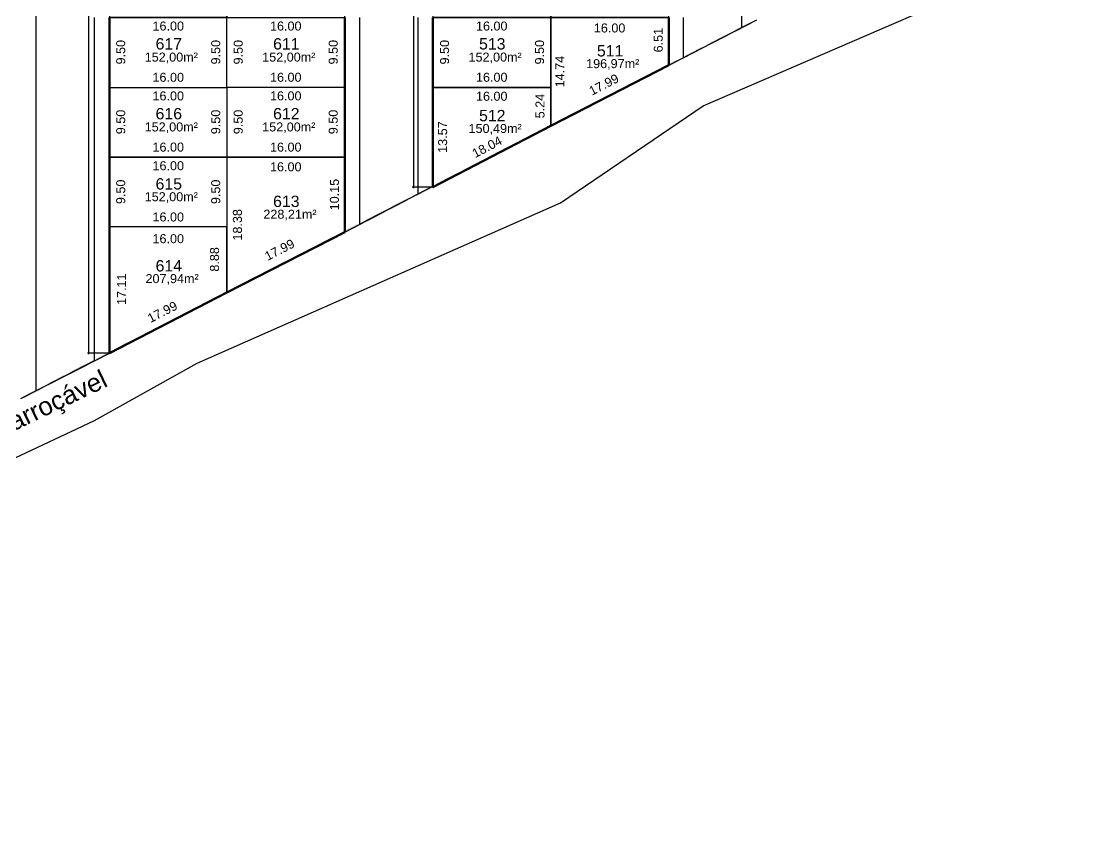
# Model space of a CAD drawing. Extents: x 246293 to 246943, y 9361385 to 9361710.
# Drawn here: x 246783 to 246926.9, y 9361442.3 to 9361551.8 of the extents above; entities that cross this region are included whole.
import ezdxf
from ezdxf.xclip import XClip

# ---------------------------------------------------------------- set-up
doc = ezdxf.new("R2010")
doc.units = 0
doc.header["$XCLIPFRAME"] = 0
doc.styles.add('style0', font='', dxfattribs={"height": 4.19039})
doc.styles.get('style0').set_extended_font_data('Arial')

# ---------------------------------------------------------------- blocks, each defined once
blk = doc.blocks.new('Viewport1')
at = {"linetype": 'Continuous', "lineweight": 0, "true_color": 0x93278f}
for points in [[(246882.3, 9361551.43), (246880.09, 9361550.27), (246879.93, 9361550.53), (246882.14, 9361551.69)], [(246878.98, 9361549.69), (246876.71, 9361548.58), (246876.61, 9361548.85), (246878.82, 9361549.95)], [(246875.61, 9361548), (246873.39, 9361546.84), (246873.29, 9361547.11), (246875.5, 9361548.27)], [(246872.29, 9361546.26), (246870.07, 9361545.16), (246869.92, 9361545.42), (246872.13, 9361546.53)], [(246868.97, 9361544.58), (246866.75, 9361543.42), (246866.59, 9361543.68), (246868.81, 9361544.84)], [(246865.65, 9361542.84), (246863.38, 9361541.73), (246863.27, 9361541.99), (246865.49, 9361543.1)], [(246862.27, 9361541.15), (246860.06, 9361539.99), (246859.9, 9361540.25), (246862.17, 9361541.41)], [(246858.95, 9361539.41), (246856.74, 9361538.25), (246856.58, 9361538.57), (246858.79, 9361539.67)], [(246855.63, 9361537.72), (246853.42, 9361536.56), (246853.26, 9361536.83), (246855.47, 9361537.99)], [(246852.26, 9361535.98), (246850.04, 9361534.82), (246849.94, 9361535.09), (246852.15, 9361536.25)], [(246848.94, 9361534.24), (246846.72, 9361533.14), (246846.57, 9361533.4), (246848.83, 9361534.56)], [(246845.62, 9361532.56), (246843.4, 9361531.4), (246843.24, 9361531.66), (246845.46, 9361532.82)], [(246842.3, 9361530.82), (246840.03, 9361529.71), (246839.92, 9361529.97), (246842.14, 9361531.08)], [(246838.92, 9361529.13), (246836.71, 9361527.97), (246836.6, 9361528.23), (246838.82, 9361529.39)], [(246835.6, 9361527.39), (246833.39, 9361526.28), (246833.23, 9361526.55), (246835.5, 9361527.66)], [(246832.28, 9361525.7), (246830.07, 9361524.54), (246829.91, 9361524.81), (246832.12, 9361525.97)], [(246828.96, 9361523.97), (246826.69, 9361522.86), (246826.59, 9361523.12), (246828.8, 9361524.23)], [(246825.59, 9361522.28), (246823.37, 9361521.12), (246823.27, 9361521.38), (246825.48, 9361522.54)], [(246822.27, 9361520.54), (246820.05, 9361519.38), (246819.89, 9361519.64), (246822.11, 9361520.8)], [(246818.95, 9361518.85), (246816.73, 9361517.69), (246816.57, 9361517.96), (246818.79, 9361519.12)], [(246815.62, 9361517.11), (246813.36, 9361515.95), (246813.25, 9361516.22), (246815.47, 9361517.38)], [(246812.25, 9361515.37), (246810.04, 9361514.27), (246809.93, 9361514.53), (246812.15, 9361515.69)], [(246808.93, 9361513.69), (246806.72, 9361512.53), (246806.56, 9361512.79), (246808.77, 9361513.95)], [(246805.61, 9361511.95), (246803.4, 9361510.84), (246803.24, 9361511.1), (246805.45, 9361512.21)], [(246802.29, 9361510.26), (246800.02, 9361509.1), (246799.92, 9361509.36), (246802.13, 9361510.52)], [(246798.92, 9361508.52), (246796.7, 9361507.41), (246796.54, 9361507.68), (246798.81, 9361508.78)], [(246795.6, 9361506.83), (246793.38, 9361505.67), (246793.22, 9361505.94), (246795.44, 9361507.1)], [(246792.27, 9361505.09), (246790.06, 9361503.93), (246789.9, 9361504.25), (246792.12, 9361505.36)], [(246788.9, 9361503.41), (246786.69, 9361502.25), (246786.58, 9361502.51), (246788.8, 9361503.67)], [(246785.58, 9361501.67), (246783.37, 9361500.51), (246783.21, 9361500.77), (246785.47, 9361501.93)]]:
    blk.add_hatch(color=217, dxfattribs=at).paths.add_polyline_path(points)
at = {"color": 1, "linetype": 'Continuous', "lineweight": 25, "true_color": 0xff0000}
for p, q in [((246792.17, 9361647.95), (246792.17, 9361506.52)), ((246836.34, 9361647.95), (246836.34, 9361529.08)), ((246838.92, 9361529.24), (246836.18, 9361529.24)), ((246836.29, 9361529.24), (246836.39, 9361529.18)), ((246794.91, 9361506.67), (246792.06, 9361506.67)), ((246792.17, 9361506.73), (246792.22, 9361506.62))]:
    blk.add_line(p, q, dxfattribs=at)
for points in [[(246783, 9361500.51), (246795.02, 9361506.67), (246795.02, 9361523.81), (246795.02, 9361533.3), (246795.02, 9361542.78), (246795.02, 9361552.27)], [(246827.01, 9361552.27), (246827.01, 9361542.78), (246827.01, 9361533.3), (246827.01, 9361523.12), (246838.97, 9361529.34), (246838.97, 9361542.78), (246838.97, 9361552.27)], [(246871.02, 9361552.27), (246871.02, 9361545.79), (246882.99, 9361551.96)], [(246785, 9361555.8), (246785, 9361546.32), (246785, 9361536.77), (246785, 9361527.29), (246785, 9361517.8), (246785, 9361508.78), (246785, 9361501.56), (246793.01, 9361505.67), (246793.01, 9361523.81), (246793.01, 9361533.3), (246793.01, 9361542.78), (246793.01, 9361552.27)], [(246829.01, 9361552.27), (246829.01, 9361542.78), (246829.01, 9361533.3), (246829.01, 9361524.18), (246836.97, 9361528.29), (246836.97, 9361542.78), (246836.97, 9361552.27)], [(246872.97, 9361552.27), (246872.97, 9361546.79), (246880.98, 9361550.9), (246880.98, 9361571.3)]]:
    blk.add_lwpolyline(points, dxfattribs=at)
at = {"color": 5, "linetype": 'Continuous', "lineweight": 50, "true_color": 0x0000ff}
for points in [[(246795.02, 9361552.27), (246795.02, 9361542.78), (246795.02, 9361533.3), (246795.02, 9361523.81), (246795.02, 9361506.67), (246810.99, 9361514.9), (246827.01, 9361523.12), (246827.01, 9361533.3), (246827.01, 9361542.78), (246827.01, 9361552.27)], [(246838.97, 9361552.27), (246838.97, 9361542.78), (246838.97, 9361529.24), (246855, 9361537.57), (246871.02, 9361545.79), (246871.02, 9361552.27)]]:
    blk.add_lwpolyline(points, dxfattribs=at)
at = {"color": 3, "linetype": 'Continuous', "lineweight": 25, "true_color": 0x00ff00}
for points in [[(246695.92, 9361442.31), (246697.77, 9361444.84), (246698.66, 9361447.69), (246699.19, 9361451.9), (246713.95, 9361460.44), (246717.48, 9361462.5), (246725.86, 9361465.93), (246793.01, 9361497.5), (246806.93, 9361505.3), (246856.32, 9361527.08), (246875.71, 9361540.25), (246912.24, 9361556.07), (246921.36, 9361563.34), (246923.52, 9361563.34), (246925.68, 9361562.34), (246926.89, 9361558.6)], [(246810.99, 9361552.27), (246827.01, 9361552.27), (246827.01, 9361542.78), (246810.99, 9361542.78), (246810.99, 9361552.27), (246795.02, 9361552.27), (246795.02, 9361542.78), (246810.99, 9361542.78), (246810.99, 9361552.27), (246827.01, 9361552.27), (246827.01, 9361561.81), (246810.99, 9361561.81), (246810.99, 9361552.27), (246810.99, 9361561.81), (246795.02, 9361561.81), (246795.02, 9361552.27), (246810.99, 9361552.27)], [(246855, 9361552.27), (246838.97, 9361552.27), (246838.97, 9361542.78), (246855, 9361542.78), (246855, 9361552.27), (246871.02, 9361552.27), (246871.02, 9361561.81), (246855, 9361561.81), (246855, 9361552.27), (246855, 9361561.81), (246838.97, 9361561.81), (246838.97, 9361552.27), (246855, 9361552.27)], [(246871.02, 9361552.27), (246855, 9361552.27), (246855, 9361537.57), (246871.02, 9361545.79), (246871.02, 9361552.27)], [(246810.99, 9361533.3), (246827.01, 9361533.3), (246827.01, 9361542.78), (246810.99, 9361542.78), (246810.99, 9361533.3), (246795.02, 9361533.3), (246795.02, 9361542.78), (246810.99, 9361542.78), (246810.99, 9361533.3), (246810.99, 9361523.81), (246795.02, 9361523.81), (246795.02, 9361533.3), (246810.99, 9361533.3)], [(246855, 9361542.78), (246838.97, 9361542.78), (246838.97, 9361529.24), (246855, 9361537.57), (246855, 9361542.78)], [(246827.01, 9361533.3), (246810.99, 9361533.3), (246810.99, 9361523.81), (246810.99, 9361514.9), (246827.01, 9361523.12), (246827.01, 9361533.3)], [(246810.99, 9361523.81), (246795.02, 9361523.81), (246795.02, 9361506.67), (246810.99, 9361514.9), (246810.99, 9361523.81)]]:
    blk.add_lwpolyline(points, dxfattribs=at)
at = {"color": 1, "linetype": 'Continuous', "lineweight": 25, "true_color": 0xff0000, "attachment_point": 7, "style": 'style0'}
for s, insert, char_height in [('16.00', (246800.87, 9361550.48), 1.225), ('16.00', (246816.84, 9361550.48), 1.225), ('16.00', (246844.83, 9361550.48), 1.225), ('16.00', (246860.85, 9361550.22), 1.225), ('617', (246801.29, 9361547.9), 1.542), ('611', (246817.26, 9361547.9), 1.542), ('513', (246845.25, 9361547.9), 1.542), ('511', (246861.27, 9361546.95), 1.542), ('152,00m²', (246799.81, 9361546.05), 1.225), ('152,00m²', (246815.78, 9361546.05), 1.225), ('152,00m²', (246843.82, 9361546.05), 1.225), ('196,97m²', (246859.8, 9361545.16), 1.225), ('16.00', (246800.87, 9361543.52), 1.225), ('16.00', (246816.84, 9361543.52), 1.225), ('16.00', (246844.83, 9361543.52), 1.225), ('16.00', (246800.87, 9361540.99), 1.225), ('16.00', (246816.84, 9361540.99), 1.225), ('16.00', (246844.83, 9361540.94), 1.225), ('616', (246801.29, 9361538.41), 1.542), ('612', (246817.26, 9361538.41), 1.542), ('512', (246845.25, 9361538.15), 1.542), ('152,00m²', (246799.81, 9361536.56), 1.225), ('152,00m²', (246815.78, 9361536.56), 1.225), ('150,49m²', (246843.82, 9361536.35), 1.225), ('16.00', (246800.87, 9361534.03), 1.225), ('16.00', (246816.84, 9361534.03), 1.225), ('16.00', (246800.87, 9361531.5), 1.225), ('16.00', (246816.84, 9361531.35), 1.225), ('615', (246801.29, 9361528.87), 1.542), ('152,00m²', (246799.81, 9361527.08), 1.225), ('613', (246817.26, 9361526.5), 1.542), ('16.00', (246800.87, 9361524.54), 1.225), ('228,21m²', (246815.94, 9361524.7), 1.225), ('16.00', (246800.87, 9361521.59), 1.225), ('614', (246801.29, 9361517.74), 1.542), ('207,94m²', (246799.92, 9361515.95), 1.225)]:
    blk.add_mtext(s, dxfattribs=dict(at, insert=insert, char_height=char_height))
at = {"color": 1, "linetype": 'Continuous', "lineweight": 25, "true_color": 0xff0000, "char_height": 1.225, "attachment_point": 7, "style": 'style0'}
for s, insert, rotation in [('6.51', (246870.23, 9361547.53), 90), ('9.50', (246797.18, 9361545.89), 90), ('9.50', (246810.09, 9361545.89), 90), ('9.50', (246813.15, 9361545.89), 90), ('9.50', (246826.06, 9361545.89), 90), ('9.50', (246841.19, 9361545.89), 90), ('9.50', (246854.1, 9361545.89), 90), ('14.74', (246856.84, 9361542.78), 90), ('17.99', (246860.59, 9361541.62), 27.2241), ('5.24', (246854.16, 9361538.57), 90), ('9.50', (246797.18, 9361536.41), 90), ('9.50', (246810.09, 9361536.41), 90), ('9.50', (246813.15, 9361536.41), 90), ('9.50', (246826.06, 9361536.41), 90), ('13.57', (246840.93, 9361533.88), 90), ('18.04', (246844.72, 9361533.14), 27.5098), ('9.50', (246797.18, 9361526.92), 90), ('9.50', (246810.09, 9361526.92), 90), ('10.15', (246826.22, 9361526.07), 90), ('18.38', (246813.04, 9361521.96), 90), ('17.99', (246816.52, 9361519.17), 27.2241), ('8.88', (246809.93, 9361517.74), 90), ('17.11', (246797.28, 9361513.21), 90), ('17.99', (246800.6, 9361510.73), 27.2241)]:
    blk.add_mtext(s, dxfattribs=dict(at, insert=insert, rotation=rotation))
at = {"color": 18, "linetype": 'Continuous', "lineweight": 25, "true_color": 0x000000, "insert": (246769.14, 9361489.02), "char_height": 2.4905, "attachment_point": 7, "rotation": 25.6091, "style": 'style0'}
blk.add_mtext('Estrada carroçável', dxfattribs=at)

msp = doc.modelspace()

# ---------------------------------------------------------------- block references
at = {"color": 7, "linetype": 'Continuous', "lineweight": 25}
ref = msp.add_blockref('Viewport1', (0, 0), dxfattribs=at)
XClip(ref).set_block_clipping_path([(246293.0645908564, 9361385.3773180377), (246947.9778113067, 9361715.953146778)])

doc.saveas('drawing.dxf')
